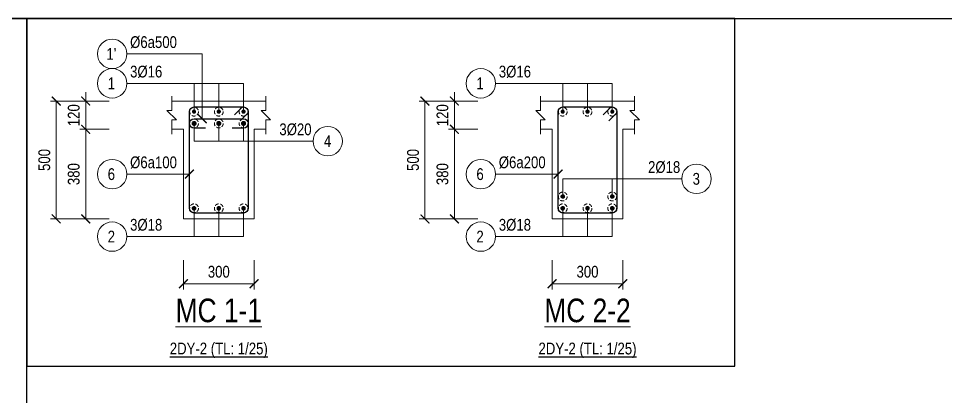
# Model space of a CAD drawing. Extents: x -165145 to 691808, y -202842 to 311040.
# Drawn here: x 281981 to 289849, y -58675 to -55468 of the extents above; entities that cross this region are included whole.
import ezdxf
from ezdxf.enums import TextEntityAlignment as Align

# ---------------------------------------------------------------- set-up
doc = ezdxf.new("R2010")
doc.units = 0
doc.header["$LTSCALE"] = 10
doc.header["$MEASUREMENT"] = 0
doc.linetypes.add('HIDDEN', pattern=[2.3807, 1.587, -0.7937])
doc.layers.get('0').update_dxf_attribs({"linetype": 'CONTINUOUS'})
doc.layers.get('Defpoints').update_dxf_attribs({"color": 5, "linetype": 'CONTINUOUS'})
for name, color, linetype, lineweight in [('DCE_BaoBeTong', 4, 'CONTINUOUS', 18), ('DCE_Block', 8, 'CONTINUOUS', 9), ('DCE_Dim', 254, 'CONTINUOUS', 9), ('DCE_MCZiCZac', 144, 'CONTINUOUS', 13), ('DCE_ThepChu', 1, 'CONTINUOUS', 35), ('DCE_ThepDai', 220, 'CONTINUOUS', 25), ('GE_KC_NETKHUAT', 9, 'HIDDEN', 20), ('GE_KC_NETMANH', 8, 'CONTINUOUS', 20)]:
    doc.layers.add(name, color=color, linetype=linetype, lineweight=lineweight)
doc.styles.add('Dce_Text', font='arial.ttf', dxfattribs={"width": 0.8})
doc.dimstyles.new('Dce_207MV', dxfattribs={"dimscale": 25, "dimtxt": 2.5, "dimasz": 1.5, "dimexe": 1, "dimexo": 2, "dimgap": 1, "dimtad": 1, "dimdec": 0, "dimrnd": 5, "dimtxsty": 'Dce_Text', "dimblk": 'ARCHTICK', "dimcen": 2.5, "dimclrd": 8, "dimclre": 8, "dimclrt": 3, "dimadec": 0, "dimazin": 0, "dimtfac": 1, "dimtdec": 0, "dimtix": 1, "dimtmove": 2, "dimatfit": 3, "dimldrblk": 'DOTBLANK', "dimfxl": 1, "dimarcsym": 0})
doc.dimstyles.new('Dce_208MV', dxfattribs={"dimscale": 25, "dimtxt": 2.5, "dimasz": 1.5, "dimexe": 1, "dimexo": 2, "dimgap": 1, "dimtad": 1, "dimdec": 0, "dimrnd": 5, "dimtxsty": 'Dce_Text', "dimblk": 'ARCHTICK', "dimcen": 2.5, "dimclrd": 8, "dimclre": 8, "dimclrt": 3, "dimadec": 0, "dimazin": 0, "dimtfac": 1, "dimtdec": 0, "dimtix": 1, "dimtmove": 2, "dimatfit": 3, "dimldrblk": 'ARCHTICK', "dimfxl": 1, "dimarcsym": 0})
doc.dimstyles.new('Dce_25MV', dxfattribs={"dimscale": 25, "dimtxt": 2, "dimasz": 1.5, "dimexe": 1, "dimexo": 2, "dimgap": 1, "dimtad": 1, "dimdec": 0, "dimrnd": 5, "dimtxsty": 'Dce_Text', "dimblk": 'ARCHTICK', "dimcen": 2.5, "dimclrd": 8, "dimclre": 8, "dimclrt": 3, "dimadec": 0, "dimazin": 0, "dimtfac": 1, "dimtdec": 0, "dimtix": 1, "dimtmove": 2, "dimatfit": 3, "dimldrblk": 'OBLIQUE', "dimfxl": 4, "dimfxlon": 1, "dimarcsym": 0})

# ---------------------------------------------------------------- blocks, each defined once
blk = doc.blocks.new('Dce_KhtMcThepChu')
blk.add_circle((-2.5, 0), 2.5)
at = {"color": 3, "style": 'Dce_Text', "width": 0.8}
blk.add_attdef('DKVAKC', (0.54, 1), '', height=2, dxfattribs=at)
at = {"color": 11, "style": 'Dce_Text', "width": 0.8}
blk.add_attdef('SH', text='', height=2, dxfattribs=at).set_placement((-2.64, -1), align=Align.CENTER)
blk = doc.blocks.new('_ArchTick')
at = {"color": 0, "linetype": 'ByBlock', "const_width": 0.15}
blk.add_lwpolyline([(-0.5, -0.5), (0.5, 0.5)], dxfattribs=at)
blk = doc.blocks.new('Dce_KhMatCat')
at = {"color": 255, "linetype": 'ByBlock', "lineweight": -2, "style": 'Dce_Text', "width": 0.8}
blk.add_attdef('TENMATCAT', text='', height=2, dxfattribs=at).set_placement((0, 0.735), align=Align.CENTER)
at = {"color": 11, "lineweight": 25, "style": 'Dce_Text', "width": 0.8}
blk.add_attdef('TL', text='', height=1, dxfattribs=at).set_placement((0, -1.999), align=Align.CENTER)
blk = doc.blocks.new('*D2422')
at = {"layer": 'DCE_Dim', "color": 8, "lineweight": -2, "transparency": 16777216}
for p, q in [((274945.6, -77157.7), (274820.6, -77157.7)), ((274845.6, -77157.7), (274845.6, -77657.7)), ((274945.6, -77657.7), (274820.6, -77657.7))]:
    blk.add_line(p, q, dxfattribs=at)
at = {"layer": 'Defpoints', "color": 0, "transparency": 16777216}
for p in [(275145.6, -77157.7), (274845.6, -77657.7), (275145.6, -77657.7)]:
    blk.add_point(p, dxfattribs=at)
at = {"layer": 'DCE_Dim', "color": 8, "lineweight": -2, "transparency": 16777216, "xscale": 37.5, "yscale": 37.5, "zscale": 37.5}
for p, rotation in [((274845.6, -77157.7), 90), ((274845.6, -77657.7), 270)]:
    blk.add_blockref('_ArchTick', p, dxfattribs=dict(at, rotation=rotation))
at = {"layer": 'DCE_Dim', "color": 3, "transparency": 16777216, "insert": (274795.1, -77407.7), "char_height": 50, "attachment_point": 5, "rotation": 90, "style": 'Dce_Text'}
blk.add_mtext('500', dxfattribs=at)
blk = doc.blocks.new('_Oblique')
at = {"color": 0, "linetype": 'ByBlock', "lineweight": -2}
blk.add_line((-0.5, -0.5), (0.5, 0.5), dxfattribs=at)
blk = doc.blocks.new('*D2423')
at = {"layer": 'DCE_Dim', "color": 8, "lineweight": -2, "transparency": 16777216}
for p, q in [((274970.6, -77157.7), (274970.6, -77120.2)), ((275070.6, -77157.7), (274945.6, -77157.7)), ((274970.6, -77157.7), (274970.6, -77277.7)), ((275070.6, -77277.7), (274945.6, -77277.7)), ((274970.6, -77277.7), (274970.6, -77315.2))]:
    blk.add_line(p, q, dxfattribs=at)
at = {"layer": 'Defpoints', "color": 0, "transparency": 16777216}
for p in [(275145.6, -77157.7), (274970.6, -77277.7), (275145.6, -77277.7)]:
    blk.add_point(p, dxfattribs=at)
at = {"layer": 'DCE_Dim', "color": 8, "lineweight": -2, "transparency": 16777216, "xscale": 37.5, "yscale": 37.5, "zscale": 37.5}
for p, rotation in [((274970.6, -77157.7), 270), ((274970.6, -77277.7), 90)]:
    blk.add_blockref('_ArchTick', p, dxfattribs=dict(at, rotation=rotation))
at = {"layer": 'DCE_Dim', "color": 3, "transparency": 16777216, "insert": (274920.1, -77217.7), "char_height": 50, "attachment_point": 5, "rotation": 90, "style": 'Dce_Text'}
blk.add_mtext('120', dxfattribs=at)
blk = doc.blocks.new('*D2424')
at = {"layer": 'DCE_Dim', "color": 8, "lineweight": -2, "transparency": 16777216}
for p, q in [((275070.6, -77277.7), (274945.6, -77277.7)), ((274970.6, -77277.7), (274970.6, -77657.7)), ((275070.6, -77657.7), (274945.6, -77657.7))]:
    blk.add_line(p, q, dxfattribs=at)
at = {"layer": 'Defpoints', "color": 0, "transparency": 16777216}
for p in [(275145.6, -77277.7), (274970.6, -77657.7), (275145.6, -77657.7)]:
    blk.add_point(p, dxfattribs=at)
at = {"layer": 'DCE_Dim', "color": 8, "lineweight": -2, "transparency": 16777216, "xscale": 37.5, "yscale": 37.5, "zscale": 37.5}
for p, rotation in [((274970.6, -77277.7), 90), ((274970.6, -77657.7), 270)]:
    blk.add_blockref('_ArchTick', p, dxfattribs=dict(at, rotation=rotation))
at = {"layer": 'DCE_Dim', "color": 3, "transparency": 16777216, "insert": (274920, -77467.7), "char_height": 50, "attachment_point": 5, "rotation": 90, "style": 'Dce_Text'}
blk.add_mtext('380', dxfattribs=at)
blk = doc.blocks.new('*D2425')
at = {"layer": 'DCE_Dim', "color": 8, "lineweight": -2, "transparency": 16777216}
for p, q in [((275385.6, -77832.7), (275385.6, -77957.7)), ((275685.6, -77832.7), (275685.6, -77957.7)), ((275385.6, -77932.7), (275685.6, -77932.7))]:
    blk.add_line(p, q, dxfattribs=at)
at = {"layer": 'Defpoints', "color": 0, "transparency": 16777216}
for p in [(275385.6, -77757.7), (275685.6, -77757.7), (275685.6, -77932.7)]:
    blk.add_point(p, dxfattribs=at)
at = {"layer": 'DCE_Dim', "color": 8, "lineweight": -2, "transparency": 16777216, "xscale": 37.5, "yscale": 37.5, "zscale": 37.5, "rotation": 180}
blk.add_blockref('_ArchTick', (275385.6, -77932.7), dxfattribs=at)
at = {"layer": 'DCE_Dim', "color": 8, "lineweight": -2, "transparency": 16777216, "xscale": 37.5, "yscale": 37.5, "zscale": 37.5}
blk.add_blockref('_ArchTick', (275685.6, -77932.7), dxfattribs=at)
at = {"layer": 'DCE_Dim', "color": 3, "transparency": 16777216, "insert": (275535.6, -77882.1), "char_height": 50, "attachment_point": 5, "style": 'Dce_Text'}
blk.add_mtext('300', dxfattribs=at)
blk = doc.blocks.new('_DotBlank')
at = {"color": 0, "linetype": 'ByBlock', "lineweight": -2}
blk.add_line((-0.5, 0), (-1, 0), dxfattribs=at)
blk.add_circle((0, 0), 0.5, dxfattribs=at)
blk = doc.blocks.new('Dce_McThepChu')
at = {"color": 0}
for p, q in [((-0.5, 0), (0.5, 0)), ((-0.35, 0.35), (0.35, -0.35)), ((0.35, 0.35), (-0.35, -0.35)), ((0, 0.5), (0, -0.5))]:
    blk.add_line(p, q, dxfattribs=at)
at = {"color": 0, "const_width": 0.0833}
blk.add_lwpolyline([(-0.5, 0, 1), (0.5, 0, 1), (-0.5, 0, 1)], format="xyb", dxfattribs=at)
blk = doc.blocks.new('Dce_KhtMcThepTangCuong')
blk.add_circle((2.5, 0), 2.5)
at = {"color": 3, "style": 'Dce_Text', "width": 0.8}
blk.add_attdef('DKVAKC', text='', height=2, dxfattribs=at).set_placement((-0.25, 1), align=Align.RIGHT)
at = {"color": 11, "style": 'Dce_Text', "width": 0.8}
blk.add_attdef('SH', text='', height=2, dxfattribs=at).set_placement((2.47, -1), align=Align.CENTER)
blk = doc.blocks.new('*D2426')
at = {"layer": 'DCE_Dim', "color": 8, "lineweight": -2, "transparency": 16777216}
for p, q in [((276510.6, -77157.7), (276385.6, -77157.7)), ((276410.6, -77157.7), (276410.6, -77657.7)), ((276510.6, -77657.7), (276385.6, -77657.7))]:
    blk.add_line(p, q, dxfattribs=at)
at = {"layer": 'Defpoints', "color": 0, "transparency": 16777216}
for p in [(276710.6, -77157.7), (276410.6, -77657.7), (276710.6, -77657.7)]:
    blk.add_point(p, dxfattribs=at)
at = {"layer": 'DCE_Dim', "color": 8, "lineweight": -2, "transparency": 16777216, "xscale": 37.5, "yscale": 37.5, "zscale": 37.5}
for p, rotation in [((276410.6, -77157.7), 90), ((276410.6, -77657.7), 270)]:
    blk.add_blockref('_ArchTick', p, dxfattribs=dict(at, rotation=rotation))
at = {"layer": 'DCE_Dim', "color": 3, "transparency": 16777216, "insert": (276360.1, -77407.7), "char_height": 50, "attachment_point": 5, "rotation": 90, "style": 'Dce_Text'}
blk.add_mtext('500', dxfattribs=at)
blk = doc.blocks.new('*D2427')
at = {"layer": 'DCE_Dim', "color": 8, "lineweight": -2, "transparency": 16777216}
for p, q in [((276535.6, -77157.7), (276535.6, -77120.2)), ((276635.6, -77157.7), (276510.6, -77157.7)), ((276535.6, -77157.7), (276535.6, -77277.7)), ((276635.6, -77277.7), (276510.6, -77277.7)), ((276535.6, -77277.7), (276535.6, -77315.2))]:
    blk.add_line(p, q, dxfattribs=at)
at = {"layer": 'Defpoints', "color": 0, "transparency": 16777216}
for p in [(276710.6, -77157.7), (276535.6, -77277.7), (276710.6, -77277.7)]:
    blk.add_point(p, dxfattribs=at)
at = {"layer": 'DCE_Dim', "color": 8, "lineweight": -2, "transparency": 16777216, "xscale": 37.5, "yscale": 37.5, "zscale": 37.5}
for p, rotation in [((276535.6, -77157.7), 270), ((276535.6, -77277.7), 90)]:
    blk.add_blockref('_ArchTick', p, dxfattribs=dict(at, rotation=rotation))
at = {"layer": 'DCE_Dim', "color": 3, "transparency": 16777216, "insert": (276485.1, -77217.7), "char_height": 50, "attachment_point": 5, "rotation": 90, "style": 'Dce_Text'}
blk.add_mtext('120', dxfattribs=at)
blk = doc.blocks.new('*D2428')
at = {"layer": 'DCE_Dim', "color": 8, "lineweight": -2, "transparency": 16777216}
for p, q in [((276635.6, -77277.7), (276510.6, -77277.7)), ((276535.6, -77277.7), (276535.6, -77657.7)), ((276635.6, -77657.7), (276510.6, -77657.7))]:
    blk.add_line(p, q, dxfattribs=at)
at = {"layer": 'Defpoints', "color": 0, "transparency": 16777216}
for p in [(276710.6, -77277.7), (276535.6, -77657.7), (276710.6, -77657.7)]:
    blk.add_point(p, dxfattribs=at)
at = {"layer": 'DCE_Dim', "color": 8, "lineweight": -2, "transparency": 16777216, "xscale": 37.5, "yscale": 37.5, "zscale": 37.5}
for p, rotation in [((276535.6, -77277.7), 90), ((276535.6, -77657.7), 270)]:
    blk.add_blockref('_ArchTick', p, dxfattribs=dict(at, rotation=rotation))
at = {"layer": 'DCE_Dim', "color": 3, "transparency": 16777216, "insert": (276485, -77467.7), "char_height": 50, "attachment_point": 5, "rotation": 90, "style": 'Dce_Text'}
blk.add_mtext('380', dxfattribs=at)
blk = doc.blocks.new('*D2429')
at = {"layer": 'DCE_Dim', "color": 8, "lineweight": -2, "transparency": 16777216}
for p, q in [((276950.6, -77832.7), (276950.6, -77957.7)), ((277250.6, -77832.7), (277250.6, -77957.7)), ((276950.6, -77932.7), (277250.6, -77932.7))]:
    blk.add_line(p, q, dxfattribs=at)
at = {"layer": 'Defpoints', "color": 0, "transparency": 16777216}
for p in [(276950.6, -77757.7), (277250.6, -77757.7), (277250.6, -77932.7)]:
    blk.add_point(p, dxfattribs=at)
at = {"layer": 'DCE_Dim', "color": 8, "lineweight": -2, "transparency": 16777216, "xscale": 37.5, "yscale": 37.5, "zscale": 37.5, "rotation": 180}
blk.add_blockref('_ArchTick', (276950.6, -77932.7), dxfattribs=at)
at = {"layer": 'DCE_Dim', "color": 8, "lineweight": -2, "transparency": 16777216, "xscale": 37.5, "yscale": 37.5, "zscale": 37.5}
blk.add_blockref('_ArchTick', (277250.6, -77932.7), dxfattribs=at)
at = {"layer": 'DCE_Dim', "color": 3, "transparency": 16777216, "insert": (277100.6, -77882.1), "char_height": 50, "attachment_point": 5, "style": 'Dce_Text'}
blk.add_mtext('300', dxfattribs=at)
blk = doc.blocks.new('A$C0d2c72d6')
at = {"layer": 'DCE_BaoBeTong'}
for points in [[(615, -350), (1015, -350)], [(2180, -350), (2580, -350)], [(615, -470), (665, -470), (665, -850), (965, -850), (965, -470), (1015, -470)], [(2180, -470), (2230, -470), (2230, -850), (2530, -850), (2530, -470), (2580, -470)]]:
    blk.add_lwpolyline(points, dxfattribs=at)
at = {"layer": 'DCE_MCZiCZac'}
for points in [[(615, -330), (615, -390), (595, -390), (635, -430), (615, -430), (615, -490)], [(1015, -330), (1015, -390), (995, -390), (1035, -430), (1015, -430), (1015, -490)], [(2180, -330), (2180, -390), (2160, -390), (2200, -430), (2180, -430), (2180, -490)], [(2580, -330), (2580, -390), (2560, -390), (2600, -430), (2580, -430), (2580, -490)]]:
    blk.add_lwpolyline(points, dxfattribs=at)
at = {"layer": 'DCE_ThepDai'}
for points in [[(881.1, -408.9), (915, -375), (920, -375, -0.392699), (940, -395), (940, -805, -0.392699), (920, -825), (710, -825, -0.392699), (690, -805), (690, -395, -0.392699), (710, -375), (920, -375, -0.392699), (940, -395), (940, -400), (906.1, -433.9)], [(2446.1, -408.9), (2480, -375), (2485, -375, -0.392699), (2505, -395), (2505, -805, -0.392699), (2485, -825), (2275, -825, -0.392699), (2255, -805), (2255, -395, -0.392699), (2275, -375), (2485, -375, -0.392699), (2505, -395), (2505, -400), (2471.1, -433.9)], [(758, -465), (710, -465, -1), (710, -425), (920, -425, -1), (920, -465), (872, -465)]]:
    blk.add_lwpolyline(points, format="xyb", dxfattribs=at)
at = {"layer": 'Defpoints'}
blk.add_lwpolyline([(0, 0), (0, -1475), (3005, -1475), (3005, 0)], close=True, dxfattribs=at)
at = {"layer": 'DCE_Block'}
for name, p, xscale, yscale, zscale, values in [('Dce_KhtMcThepChu', (425, -150), 25, 25, 25, {'DKVAKC': '%%c6a500', 'SH': "1'"}), ('Dce_KhtMcThepChu', (425, -275), 25, 25, 25, {'DKVAKC': '3%%c16', 'SH': '1'}), ('Dce_KhtMcThepChu', (1990, -275), 25, 25, 25, {'DKVAKC': '3%%c16', 'SH': '1'}), ('Dce_KhtMcThepTangCuong', (1215, -520), 25, 25, 25, {'SH': '4', 'DKVAKC': '3%%c20'}), ('Dce_KhtMcThepChu', (425, -660), 25, 25, 25, {'DKVAKC': '%%c6a100', 'SH': '6'}), ('Dce_KhtMcThepChu', (1990, -660), 25, 25, 25, {'DKVAKC': '%%c6a200', 'SH': '6'}), ('Dce_KhtMcThepTangCuong', (2780, -680), 25, 25, 25, {'SH': '3', 'DKVAKC': '2%%c18'}), ('Dce_KhtMcThepChu', (425, -925), 25, 25, 25, {'DKVAKC': '3%%c18', 'SH': '2'}), ('Dce_KhtMcThepChu', (1990, -925), 25, 25, 25, {'DKVAKC': '3%%c18', 'SH': '2'}), ('Dce_KhMatCat', (815, -1325), 50, 50, 50, {'TL': '%%U2DY-2 (TL: 1/25)', 'TENMATCAT': '%%UMC 1-1'}), ('Dce_KhMatCat', (2380, -1325), 50, 50, 50, {'TL': '%%U2DY-2 (TL: 1/25)', 'TENMATCAT': '%%UMC 2-2'})]:
    blk.add_blockref(name, p, dxfattribs=dict(at, xscale=xscale, yscale=yscale, zscale=zscale)).add_auto_attribs(values)
at = {"layer": 'DCE_ThepChu'}
for p, xscale, yscale, zscale in [((710, -395), 16, 16, 16), ((815, -395), 16, 16, 16), ((920, -395), 16, 16, 16), ((2275, -395), 16, 16, 16), ((2380, -395), 16, 16, 16), ((2485, -395), 16, 16, 16), ((710, -445), 20, 20, 20), ((815, -445), 20, 20, 20), ((920, -445), 20, 20, 20), ((2275, -755), 18, 18, 18), ((2485, -755), 18, 18, 18), ((710, -805), 18, 18, 18), ((815, -805), 18, 18, 18), ((920, -805), 18, 18, 18), ((2275, -805), 18, 18, 18), ((2380, -805), 18, 18, 18), ((2485, -805), 18, 18, 18)]:
    blk.add_blockref('Dce_McThepChu', p, dxfattribs=dict(at, xscale=xscale, yscale=yscale, zscale=zscale))
at = {"layer": 'DCE_Dim'}
for base, p1, p2, picture, middle in [((250, -470), (425, -350), (425, -470), '*D2423', (199.5, -410)), ((1815, -470), (1990, -350), (1990, -470), '*D2427', (1764.5, -410)), ((125, -850), (425, -350), (425, -850), '*D2422', (74.5, -600)), ((1690, -850), (1990, -350), (1990, -850), '*D2426', (1639.5, -600)), ((250, -850), (425, -470), (425, -850), '*D2424', (199.5, -660)), ((1815, -850), (1990, -470), (1990, -850), '*D2428', (1764.5, -660))]:
    dim = blk.add_linear_dim(base=base, p1=p1, p2=p2, angle=90, dimstyle='Dce_25MV', dxfattribs=at)
    dim.commit()
    dim.dimension.update_dxf_attribs({"geometry": picture, "text_midpoint": middle, "insert": (-274720.6, 76807.7)})
for base, p1, p2, picture, middle in [((965, -1125), (665, -950), (965, -950), '*D2425', (815, -1074.5)), ((2530, -1125), (2230, -950), (2530, -950), '*D2429', (2380, -1074.5))]:
    dim = blk.add_linear_dim(base=base, p1=p1, p2=p2, dimstyle='Dce_25MV', dxfattribs=at)
    dim.commit()
    dim.dimension.update_dxf_attribs({"geometry": picture, "text_midpoint": middle, "insert": (-274720.6, 76807.7)})
at = {"layer": 'DCE_Block'}
for points, dimstyle in [([(745, -425), (745, -150), (425, -150)], 'Dce_208MV'), ([(710, -395), (710, -275), (425, -275)], 'Dce_207MV'), ([(920, -395), (920, -275), (425, -275)], 'Dce_207MV'), ([(815, -395), (815, -275), (425, -275)], 'Dce_207MV'), ([(2275, -395), (2275, -275), (1990, -275)], 'Dce_207MV'), ([(2485, -395), (2485, -275), (1990, -275)], 'Dce_207MV'), ([(2380, -395), (2380, -275), (1990, -275)], 'Dce_207MV'), ([(710, -445), (710, -520), (1215, -520)], 'Dce_207MV'), ([(815, -445), (815, -520), (1215, -520)], 'Dce_207MV'), ([(920, -445), (920, -520), (1215, -520)], 'Dce_207MV'), ([(690, -660), (425, -660)], 'Dce_208MV'), ([(2255, -660), (1990, -660)], 'Dce_208MV'), ([(2275, -755), (2275, -680), (2780, -680)], 'Dce_207MV'), ([(2485, -755), (2485, -680), (2780, -680)], 'Dce_207MV'), ([(710, -805), (710, -925), (425, -925)], 'Dce_207MV'), ([(920, -805), (920, -925), (425, -925)], 'Dce_207MV'), ([(815, -805), (815, -925), (425, -925)], 'Dce_207MV'), ([(2275, -805), (2275, -925), (1990, -925)], 'Dce_207MV'), ([(2485, -805), (2485, -925), (1990, -925)], 'Dce_207MV'), ([(2380, -805), (2380, -925), (1990, -925)], 'Dce_207MV')]:
    blk.add_leader(points, dimstyle=dimstyle, dxfattribs=at)

msp = doc.modelspace()

# ---------------------------------------------------------------- linework, layer by layer
at = {"layer": 'Defpoints'}
for points in [[(273850.70817, -55468.24154), (291963.20817, -55468.24154), (291963.20817, -70535.74154), (273850.70817, -70535.74154)], [(273850.70817, -55468.24154), (273850.70817, -59818.24154), (282050.70817, -59818.24154), (282050.70817, -55468.24154)]]:
    msp.add_lwpolyline(points, close=True, dxfattribs=at)
at = {"layer": 'GE_KC_NETMANH'}
msp.add_line((174130.40086, -55468.24154), (385223.40086, -55468.24154), dxfattribs=at)

# ---------------------------------------------------------------- block references
at = {"layer": 'GE_KC_NETKHUAT', "xscale": 2, "yscale": 2, "zscale": 2}
msp.add_blockref('A$C0d2c72d6', (282050.70817, -55468.24154), dxfattribs=at)

doc.saveas('drawing.dxf')
